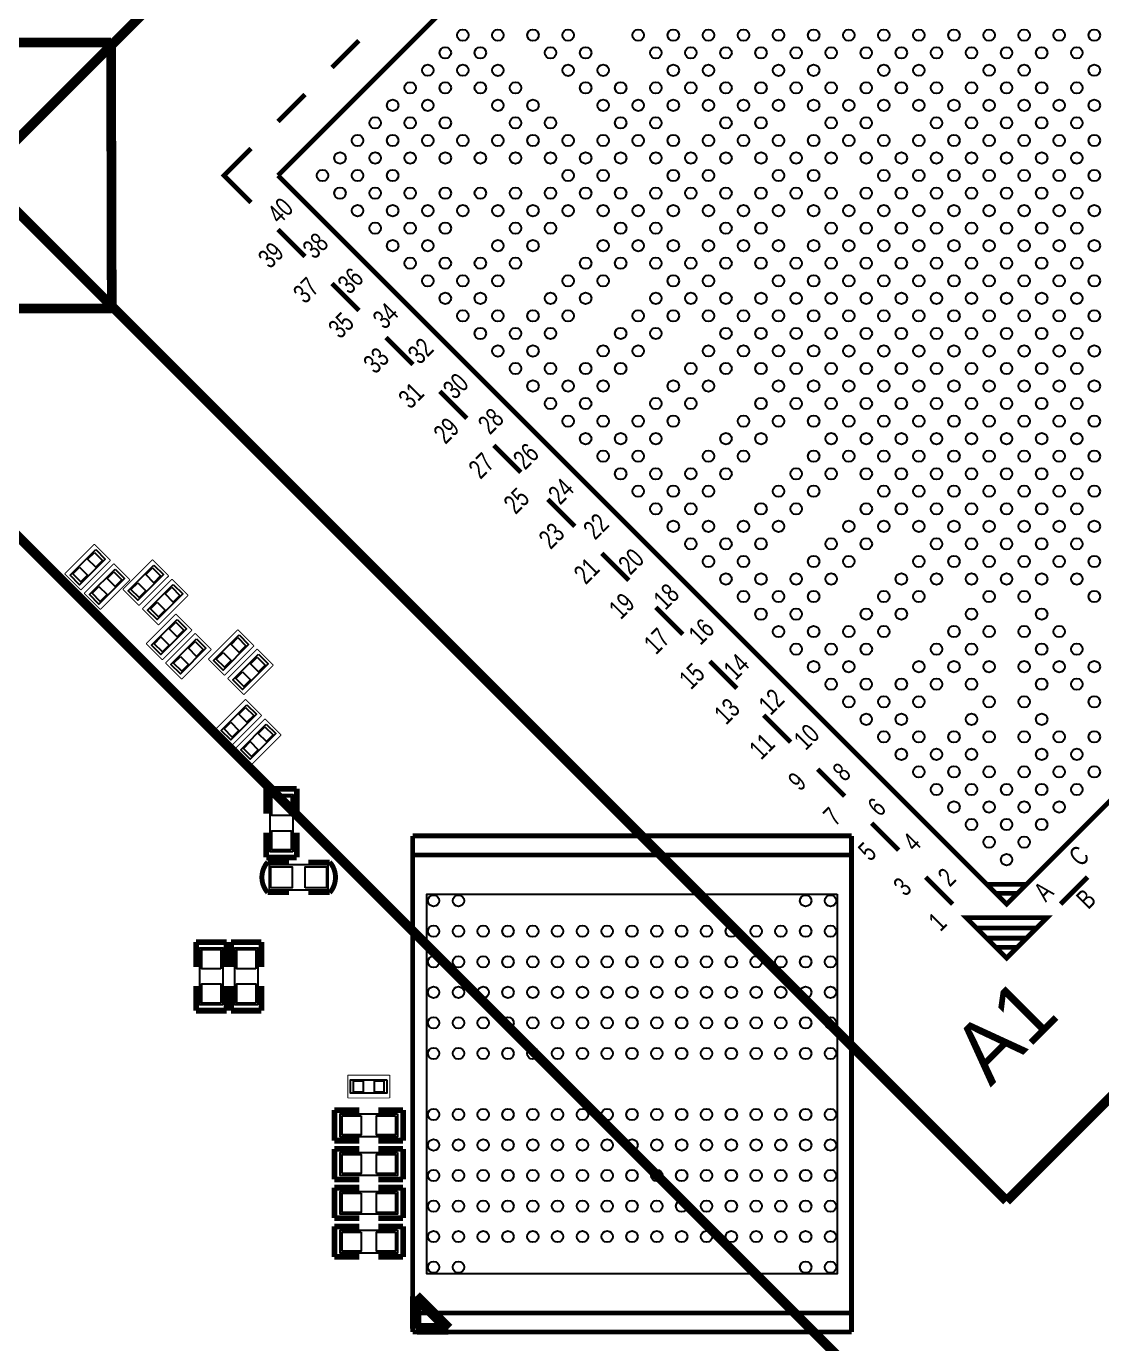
# Model space of a CAD drawing. Extents: x -22 to 154, y -114 to 23.
# Drawn here: x 32.8 to 60.98, y -86.75 to -52.23 of the extents above; entities that cross this region are included whole.
import ezdxf
from ezdxf.enums import TextEntityAlignment as Align

# ---------------------------------------------------------------- set-up
doc = ezdxf.new("R2010")
doc.units = 0
doc.header["$MEASUREMENT"] = 0
for name, color, linetype in [('PG_ASSEMBLY_TOP', 111, 'CONTINUOUS'), ('PG_SILKSCREEN_TOP', 7, 'CONTINUOUS'), ('PIN_TOP', 3, 'CONTINUOUS')]:
    doc.layers.add(name, color=color, linetype=linetype)

msp = doc.modelspace()

# ---------------------------------------------------------------- linework, layer by layer
at = {"layer": 'PG_ASSEMBLY_TOP'}
for points in [[(23.132288, -56.137556), (58.487564, -91.492832), (93.84284, -56.137556), (58.487564, -20.78228)], [(34.6202, -65.939416), (34.868104, -66.18732), (34.196274, -66.858896), (33.94837, -66.611246)], [(35.1282, -66.447416), (35.376104, -66.69532), (34.704274, -67.366896), (34.45637, -67.119246)], [(36.1442, -66.345816), (36.392104, -66.59372), (35.720274, -67.265296), (35.47237, -67.017646)], [(36.6522, -66.853816), (36.900104, -67.10172), (36.228274, -67.773296), (35.98037, -67.525646)], [(36.7538, -67.768216), (37.001704, -68.01612), (36.329874, -68.687696), (36.08197, -68.440046)], [(37.2618, -68.276216), (37.509704, -68.52412), (36.837874, -69.195696), (36.58997, -68.948046)], [(38.3794, -68.174616), (38.627304, -68.42252), (37.955474, -69.094096), (37.70757, -68.846446)], [(38.8874, -68.682616), (39.135304, -68.93052), (38.463474, -69.602096), (38.21557, -69.354446)], [(38.5826, -70.003416), (38.830504, -70.25132), (38.158674, -70.922896), (37.91077, -70.675246)], [(39.0906, -70.511416), (39.338504, -70.75932), (38.666674, -71.430896), (38.41877, -71.183246)], [(39.788084, -73.854056), (39.188644, -73.854056), (39.188644, -72.355456), (39.788084, -72.355456)], [(39.163752, -74.852276), (40.713914, -74.850498), (40.713914, -74.200258), (39.163752, -74.202036)], [(54.050184, -74.966576), (54.050184, -84.915756), (43.298364, -84.915756), (43.298364, -74.966576)], [(37.950394, -77.870812), (37.350954, -77.870812), (37.350954, -76.372212), (37.950394, -76.372212)], [(38.864032, -77.870812), (38.264592, -77.870812), (38.264592, -76.372212), (38.864032, -76.372212)], [(42.249344, -79.833216), (42.249344, -80.183736), (41.299384, -80.183736), (41.299384, -79.833216)], [(42.523664, -80.724756), (42.523664, -81.326736), (41.025064, -81.326736), (41.025064, -80.724756)], [(42.523664, -81.740756), (42.523664, -82.342736), (41.025064, -82.342736), (41.025064, -81.740756)], [(42.523664, -82.756756), (42.523664, -83.356196), (41.025064, -83.356196), (41.025064, -82.756756)], [(42.523664, -83.772756), (42.523664, -84.372196), (41.025064, -84.372196), (41.025064, -83.772756)]]:
    msp.add_lwpolyline(points, close=True, dxfattribs=at)
for points in [[(77.579474, -56.137556), (58.487564, -37.045646), (39.395654, -56.137556)], [(39.395654, -56.137556), (57.93105, -74.672952)], [(77.579474, -56.137556), (58.487564, -75.229466), (57.921906, -74.663808)]]:
    msp.add_lwpolyline(points, dxfattribs=at)
at = {"layer": 'PG_ASSEMBLY_TOP', "const_width": 0.0254}
for points in [[(33.808416, -66.575178), (34.584386, -65.799208)], [(34.584386, -65.799208), (35.008312, -66.223134)], [(35.008312, -66.223134), (34.232342, -66.999104)], [(35.332416, -66.981578), (36.108386, -66.205608)], [(36.108386, -66.205608), (36.532312, -66.629534)], [(34.232342, -66.999104), (33.808416, -66.575178)], [(34.316416, -67.083178), (35.092386, -66.307208)], [(35.092386, -66.307208), (35.516312, -66.731134)], [(36.532312, -66.629534), (35.756342, -67.405504)], [(35.516312, -66.731134), (34.740342, -67.507104)], [(35.840416, -67.489578), (36.616386, -66.713608)], [(36.616386, -66.713608), (37.040312, -67.137534)], [(34.740342, -67.507104), (34.316416, -67.083178)], [(35.756342, -67.405504), (35.332416, -66.981578)], [(37.040312, -67.137534), (36.264342, -67.913504)], [(36.264342, -67.913504), (35.840416, -67.489578)], [(35.942016, -68.403978), (36.717986, -67.628008)], [(36.717986, -67.628008), (37.141912, -68.051934)], [(37.141912, -68.051934), (36.365942, -68.827904)], [(36.450016, -68.911978), (37.225986, -68.136008)], [(37.225986, -68.136008), (37.649912, -68.559934)], [(37.567616, -68.810378), (38.343586, -68.034408)], [(38.343586, -68.034408), (38.767512, -68.458334)], [(36.365942, -68.827904), (35.942016, -68.403978)], [(37.649912, -68.559934), (36.873942, -69.335904)], [(38.767512, -68.458334), (37.991542, -69.234304)], [(38.075616, -69.318378), (38.851586, -68.542408)], [(38.851586, -68.542408), (39.275512, -68.966334)], [(36.873942, -69.335904), (36.450016, -68.911978)], [(37.991542, -69.234304), (37.567616, -68.810378)], [(39.275512, -68.966334), (38.499542, -69.742304)], [(38.499542, -69.742304), (38.075616, -69.318378)], [(37.770816, -70.639178), (38.546786, -69.863208)], [(38.546786, -69.863208), (38.970712, -70.287134)], [(38.970712, -70.287134), (38.194742, -71.063104)], [(38.278816, -71.147178), (39.054786, -70.371208)], [(39.054786, -70.371208), (39.478712, -70.795134)], [(38.194742, -71.063104), (37.770816, -70.639178)], [(39.478712, -70.795134), (38.702742, -71.571104)], [(38.702742, -71.571104), (38.278816, -71.147178)], [(41.225724, -80.308196), (41.225724, -79.708756)], [(41.225724, -79.708756), (42.323004, -79.708756)], [(42.323004, -79.708756), (42.323004, -80.308196)], [(42.323004, -80.308196), (41.225724, -80.308196)]]:
    msp.add_lwpolyline(points, dxfattribs=at)
at = {"layer": 'PG_SILKSCREEN_TOP'}
for points, const_width in [([(62.730126, -25.024842), (93.84284, -56.137556), (58.487564, -91.492832), (23.132288, -56.137556), (58.487564, -20.78228), (62.730126, -25.024842)], 0.254), ([(31.617666, -56.137556), (58.487564, -29.267658)], 0.254), ([(77.579474, -56.137556), (58.487564, -37.045646), (39.395654, -56.137556)], 0.127), ([(28.557474, -52.6542), (35.022282, -52.654708)], 0.254), ([(35.022282, -52.654708), (35.040316, -59.623452)], 0.254), ([(40.809672, -53.309012), (41.516808, -52.60213)], 0.127), ([(39.395654, -54.723284), (40.102536, -54.016148)], 0.127), ([(38.688518, -55.43042), (37.981382, -56.137556), (38.688518, -56.844692)], 0.127), ([(58.487564, -83.007454), (31.617666, -56.137556)], 0.254), ([(77.579474, -56.137556), (59.008772, -74.708258), (57.966356, -74.708258), (39.395654, -56.137556)], 0.127), ([(85.357462, -56.137556), (58.487564, -83.007454)], 0.254), ([(40.102536, -58.258964), (39.395654, -57.551828)], 0.127), ([(41.516808, -59.672982), (40.809672, -58.9661)], 0.127), ([(42.93108, -61.087254), (42.223944, -60.380118)], 0.127), ([(44.345352, -62.501526), (43.638216, -61.79439)], 0.127), ([(45.75937, -63.915798), (45.052488, -63.208662)], 0.127), ([(47.173642, -65.329816), (46.466506, -64.622934)], 0.127), ([(48.588168, -66.744342), (47.880778, -66.036952)], 0.127), ([(50.002186, -68.158614), (49.295304, -67.451478)], 0.127), ([(51.416458, -69.572632), (50.709322, -68.86575)], 0.127), ([(52.83073, -70.986904), (52.123594, -70.279768)], 0.127), ([(54.245002, -72.401176), (53.537866, -71.69404)], 0.127), ([(39.089584, -72.855836), (39.089584, -72.205596)], 0.14986), ([(39.089584, -72.205596), (39.887144, -72.205596)], 0.14986), ([(39.887144, -72.205596), (39.887144, -72.855836)], 0.14986), ([(55.65902, -73.815448), (54.952138, -73.108312)], 0.127), ([(39.089584, -73.353676), (39.089584, -74.003916)], 0.14986), ([(39.887144, -74.003916), (39.887144, -73.353676)], 0.14986), ([(42.924984, -73.440036), (54.423564, -73.440036)], 0.127), ([(42.924984, -86.439756), (42.924984, -73.440036)], 0.127), ([(54.423564, -73.440036), (54.423564, -86.439756)], 0.127), ([(39.089584, -74.003916), (39.887144, -74.003916)], 0.14986), ([(42.924984, -73.940416), (54.423564, -73.940416)], 0.127), ([(57.073292, -75.229466), (56.366156, -74.522584)], 0.127), ([(59.901836, -75.229466), (60.608972, -74.522584)], 0.127), ([(39.12616, -74.925936), (39.688262, -74.927714)], 0.12954), ([(40.751506, -74.927714), (40.189404, -74.925936)], 0.12954), ([(59.008772, -74.708258), (58.487564, -75.229466), (57.966356, -74.708258)], 0.127), ([(58.77052, -74.946764), (58.204608, -74.946764)], 0.127), ([(57.42686, -75.583034), (59.548268, -75.583034), (59.277504, -75.853798), (57.697624, -75.853798), (57.42686, -75.583034)], 0.127), ([(59.277504, -75.853798), (58.487564, -76.643738), (57.697624, -75.853798)], 0.127), ([(37.251894, -76.222352), (38.049454, -76.222098)], 0.14986), ([(37.251894, -76.872592), (37.251894, -76.222352)], 0.14986), ([(38.049454, -76.222098), (38.0492, -76.872592)], 0.14986), ([(38.165786, -76.872338), (38.165532, -76.222098)], 0.14986), ([(38.165532, -76.222098), (38.963346, -76.222352)], 0.14986), ([(38.963346, -76.222352), (38.963346, -76.872338)], 0.14986), ([(59.008772, -76.12253), (57.966356, -76.12253)], 0.127), ([(58.77052, -76.361036), (58.204608, -76.361036)], 0.127), ([(37.251894, -77.370432), (37.251894, -78.020672)], 0.14986), ([(38.049454, -78.020672), (38.049454, -77.370178)], 0.14986), ([(38.165532, -77.370178), (38.165532, -78.020672)], 0.14986), ([(38.963346, -78.020418), (38.963346, -77.370432)], 0.14986), ([(37.251894, -78.020672), (38.049454, -78.020672)], 0.14986), ([(38.165532, -78.020672), (38.963346, -78.020418)], 0.14986), ([(40.875204, -80.625696), (41.525444, -80.625696)], 0.14986), ([(40.875204, -81.425796), (40.875204, -80.625696)], 0.14986), ([(42.673524, -80.625696), (42.023284, -80.625696)], 0.14986), ([(42.673524, -81.425796), (42.673524, -80.625696)], 0.14986), ([(41.525444, -81.425796), (40.875204, -81.425796)], 0.14986), ([(42.023284, -81.425796), (42.673524, -81.425796)], 0.14986), ([(40.875204, -81.641696), (40.875204, -82.441796)], 0.14986), ([(41.525444, -81.641696), (40.875204, -81.641696)], 0.14986), ([(42.023284, -81.641696), (42.673524, -81.641696)], 0.14986), ([(42.673524, -81.641696), (42.673524, -82.441796)], 0.14986), ([(40.875204, -82.441796), (41.525444, -82.441796)], 0.14986), ([(42.673524, -82.441796), (42.023284, -82.441796)], 0.14986), ([(40.875204, -82.657696), (41.525444, -82.657696)], 0.14986), ([(40.875204, -83.455256), (40.875204, -82.657696)], 0.14986), ([(42.673524, -82.657696), (42.023284, -82.657696)], 0.14986), ([(42.673524, -83.455256), (42.673524, -82.657696)], 0.14986), ([(41.525444, -83.455256), (40.875204, -83.455256)], 0.14986), ([(42.023284, -83.455256), (42.673524, -83.455256)], 0.14986), ([(40.875204, -83.673696), (41.525444, -83.673696)], 0.14986), ([(40.875204, -84.471256), (40.875204, -83.673696)], 0.14986), ([(42.673524, -83.673696), (42.023284, -83.673696)], 0.14986), ([(42.673524, -84.471256), (42.673524, -83.673696)], 0.14986), ([(41.525444, -84.471256), (40.875204, -84.471256)], 0.14986), ([(42.023284, -84.471256), (42.673524, -84.471256)], 0.14986), ([(43.006264, -85.505036), (43.006264, -86.350856)], 0.29972), ([(43.859704, -86.355936), (43.006264, -85.505036)], 0.29972), ([(42.924984, -85.941916), (54.423564, -85.941916)], 0.127), ([(43.006264, -86.350856), (43.041824, -86.350856)], 0.29972), ([(43.041824, -86.350856), (43.041824, -86.355936)], 0.29972), ([(43.041824, -86.355936), (43.859704, -86.355936)], 0.29972), ([(54.423564, -86.439756), (42.924984, -86.439756)], 0.127)]:
    msp.add_lwpolyline(points, dxfattribs=dict(at, const_width=const_width))
for points, const_width in [([(35.040316, -59.623452), (28.575508, -59.622944, -0.932547), (28.557474, -52.6542)], 0.254), ([(39.688262, -74.126598), (39.124382, -74.126598, 0.377308), (39.12616, -74.925936)], 0.12954), ([(40.187626, -74.126598), (40.751506, -74.126598, -0.378275), (40.751506, -74.927714)], 0.12954)]:
    msp.add_lwpolyline(points, format="xyb", dxfattribs=dict(at, const_width=const_width))
at = {"layer": 'PIN_TOP'}
for points in [[(34.584459, -66.011126), (34.796394, -66.223061), (34.620381, -66.399074), (34.408446, -66.187139)], [(34.196347, -66.399238), (34.408282, -66.611173), (34.232269, -66.787186), (34.020334, -66.575251)], [(35.092459, -66.519126), (35.304394, -66.731061), (35.128381, -66.907074), (34.916446, -66.695139)], [(36.108459, -66.417526), (36.320394, -66.629461), (36.144381, -66.805474), (35.932446, -66.593539)], [(34.704347, -66.907238), (34.916282, -67.119173), (34.740269, -67.295186), (34.528334, -67.083251)], [(35.720347, -66.805638), (35.932282, -67.017573), (35.756269, -67.193586), (35.544334, -66.981651)], [(36.616459, -66.925526), (36.828394, -67.137461), (36.652381, -67.313474), (36.440446, -67.101539)], [(36.228347, -67.313638), (36.440282, -67.525573), (36.264269, -67.701586), (36.052334, -67.489651)], [(36.718059, -67.839926), (36.929994, -68.051861), (36.753981, -68.227874), (36.542046, -68.015939)], [(36.329947, -68.228038), (36.541882, -68.439973), (36.365869, -68.615986), (36.153934, -68.404051)], [(38.343659, -68.246326), (38.555594, -68.458261), (38.379581, -68.634274), (38.167646, -68.422339)], [(37.226059, -68.347926), (37.437994, -68.559861), (37.261981, -68.735874), (37.050046, -68.523939)], [(37.955547, -68.634438), (38.167482, -68.846373), (37.991469, -69.022386), (37.779534, -68.810451)], [(36.837947, -68.736038), (37.049882, -68.947973), (36.873869, -69.123986), (36.661934, -68.912051)], [(38.851659, -68.754326), (39.063594, -68.966261), (38.887581, -69.142274), (38.675646, -68.930339)], [(38.463547, -69.142438), (38.675482, -69.354373), (38.499469, -69.530386), (38.287534, -69.318451)], [(38.546859, -70.075126), (38.758794, -70.287061), (38.582781, -70.463074), (38.370846, -70.251139)], [(38.158747, -70.463238), (38.370682, -70.675173), (38.194669, -70.851186), (37.982734, -70.639251)], [(39.054859, -70.583126), (39.266794, -70.795061), (39.090781, -70.971074), (38.878846, -70.759139)], [(38.666747, -70.971238), (38.878682, -71.183173), (38.702669, -71.359186), (38.490734, -71.147251)], [(39.738554, -72.905366), (39.238174, -72.905366), (39.238174, -72.404986), (39.738554, -72.404986)], [(39.738554, -73.804526), (39.238174, -73.804526), (39.238174, -73.304146), (39.738554, -73.304146)], [(39.212774, -74.802746), (39.212774, -74.251566), (39.763954, -74.251566), (39.763954, -74.802746)], [(40.111934, -74.802746), (40.111934, -74.251566), (40.663114, -74.251566), (40.663114, -74.802746)], [(37.90061, -76.922122), (37.40023, -76.922122), (37.40023, -76.421742), (37.90061, -76.421742)], [(38.814756, -76.922122), (38.314376, -76.922122), (38.314376, -76.421742), (38.814756, -76.421742)], [(37.90061, -77.821282), (37.40023, -77.821282), (37.40023, -77.320902), (37.90061, -77.320902)], [(38.814756, -77.821282), (38.314376, -77.821282), (38.314376, -77.320902), (38.814756, -77.320902)], [(41.624504, -79.858616), (41.624504, -80.158336), (41.375584, -80.158336), (41.375584, -79.858616)], [(42.173144, -79.858616), (42.173144, -80.158336), (41.924224, -80.158336), (41.924224, -79.858616)], [(41.574974, -80.774286), (41.574974, -81.274666), (41.074594, -81.274666), (41.074594, -80.774286)], [(42.474134, -80.774286), (42.474134, -81.274666), (41.973754, -81.274666), (41.973754, -80.774286)], [(41.074594, -82.290666), (41.074594, -81.790286), (41.574974, -81.790286), (41.574974, -82.290666)], [(41.973754, -82.290666), (41.973754, -81.790286), (42.474134, -81.790286), (42.474134, -82.290666)], [(41.574974, -82.806286), (41.574974, -83.306666), (41.074594, -83.306666), (41.074594, -82.806286)], [(42.474134, -82.806286), (42.474134, -83.306666), (41.973754, -83.306666), (41.973754, -82.806286)], [(41.574974, -83.822286), (41.574974, -84.322666), (41.074594, -84.322666), (41.074594, -83.822286)], [(42.474134, -83.822286), (42.474134, -84.322666), (41.973754, -84.322666), (41.973754, -83.822286)]]:
    msp.add_lwpolyline(points, close=True, dxfattribs=at)
for centre in [(44.239434, -52.460398), (45.158406, -52.460398), (46.077886, -52.460652), (46.997112, -52.460652), (48.835564, -52.460652), (49.75479, -52.460652), (50.674016, -52.460652), (51.593242, -52.460652), (52.512468, -52.460652), (53.431694, -52.460652), (54.35092, -52.460652), (55.2704, -52.460398), (56.189626, -52.460398), (57.108852, -52.460398), (58.028078, -52.460398), (58.94705, -52.460398), (59.866276, -52.460398), (60.785502, -52.460398), (43.779694, -52.920138), (44.69892, -52.920138), (46.537626, -52.920392), (47.456852, -52.920392), (49.295304, -52.920392), (50.21453, -52.920392), (51.133756, -52.920392), (52.052728, -52.920392), (52.971954, -52.920392), (53.89118, -52.920392), (54.810406, -52.920392), (55.729886, -52.920138), (56.649112, -52.920138), (57.568338, -52.920138), (58.487564, -52.920138), (59.40679, -52.920138), (60.326016, -52.920138), (43.320208, -53.379624), (44.239434, -53.379624), (45.15866, -53.379878), (46.997112, -53.379878), (47.916338, -53.379878), (49.75479, -53.379878), (50.674016, -53.379878), (52.512468, -53.379878), (53.431694, -53.379878), (55.270146, -53.379878), (56.189626, -53.379624), (58.028078, -53.379624), (58.94705, -53.379624), (60.785502, -53.379624), (42.860468, -53.839364), (43.779694, -53.839364), (44.699174, -53.839618), (45.6184, -53.839618), (47.456852, -53.839618), (48.376078, -53.839618), (49.295304, -53.839618), (50.21453, -53.839618), (51.133756, -53.839618), (52.052728, -53.839618), (52.971954, -53.839618), (53.89118, -53.839618), (54.810406, -53.839618), (55.729632, -53.839618), (56.649112, -53.839364), (57.568338, -53.839364), (58.487564, -53.839364), (59.40679, -53.839364), (60.326016, -53.839364), (42.400982, -54.29885), (43.320208, -54.29885), (45.15866, -54.299104), (46.077886, -54.299104), (47.916338, -54.299104), (48.835564, -54.299104), (49.75479, -54.299104), (50.674016, -54.299104), (51.593242, -54.299104), (52.512468, -54.299104), (53.431694, -54.299104), (54.35092, -54.299104), (55.270146, -54.299104), (56.189372, -54.299104), (57.108852, -54.29885), (58.028078, -54.29885), (58.94705, -54.29885), (59.866276, -54.29885), (60.785756, -54.299104), (41.941242, -54.75859), (42.860468, -54.75859), (43.779948, -54.758844), (45.6184, -54.758844), (46.537626, -54.758844), (48.376078, -54.758844), (49.295304, -54.758844), (51.133756, -54.758844), (52.052728, -54.758844), (53.89118, -54.758844), (54.810406, -54.758844), (56.648858, -54.758844), (57.568338, -54.75859), (58.487564, -54.75859), (59.40679, -54.75859), (60.32627, -54.758844), (41.481756, -55.218076), (42.400982, -55.218076), (43.320208, -55.21833), (44.239434, -55.21833), (45.15866, -55.21833), (46.077886, -55.21833), (46.997112, -55.21833), (47.916338, -55.21833), (48.835564, -55.21833), (49.75479, -55.21833), (50.674016, -55.21833), (51.593242, -55.21833), (52.512468, -55.21833), (53.431694, -55.21833), (54.35092, -55.21833), (55.270146, -55.21833), (56.189372, -55.21833), (57.108598, -55.21833), (58.028078, -55.218076), (58.94705, -55.218076), (59.86653, -55.21833), (60.785756, -55.21833), (41.021762, -55.67807), (41.941242, -55.677816), (42.860722, -55.67807), (43.779948, -55.67807), (44.699174, -55.67807), (45.6184, -55.67807), (46.537626, -55.67807), (47.456852, -55.67807), (48.376078, -55.67807), (49.295304, -55.67807), (50.21453, -55.67807), (51.133756, -55.67807), (52.052728, -55.67807), (52.971954, -55.67807), (53.89118, -55.67807), (54.810406, -55.67807), (55.729632, -55.67807), (56.648858, -55.67807), (57.568084, -55.67807), (58.487564, -55.677816), (59.407044, -55.67807), (60.32627, -55.67807), (40.562276, -56.137556), (41.481502, -56.137556), (42.400982, -56.137556), (46.997112, -56.137556), (47.916338, -56.137556), (49.75479, -56.137556), (50.674016, -56.137556), (52.512468, -56.137556), (53.431694, -56.137556), (55.270146, -56.137556), (56.189372, -56.137556), (57.108598, -56.137556), (58.027824, -56.137556), (58.947304, -56.137556), (59.86653, -56.137556), (60.785756, -56.137556), (41.021762, -56.597042), (41.941242, -56.597296), (42.860722, -56.597042), (43.779948, -56.597042), (44.699174, -56.597042), (45.6184, -56.597042), (46.537626, -56.597042), (47.456852, -56.597042), (48.376078, -56.597042), (49.295304, -56.597042), (50.21453, -56.597042), (51.133756, -56.597042), (52.052728, -56.597042), (52.971954, -56.597042), (53.89118, -56.597042), (54.810406, -56.597042), (55.729632, -56.597042), (56.648858, -56.597042), (57.568084, -56.597042), (58.487564, -56.597296), (59.407044, -56.597042), (60.32627, -56.597042), (41.481756, -57.057036), (42.400982, -57.057036), (43.320208, -57.056782), (44.239434, -57.056782), (45.15866, -57.056782), (46.077886, -57.056782), (46.997112, -57.056782), (47.916338, -57.056782), (48.835564, -57.056782), (49.75479, -57.056782), (50.674016, -57.056782), (51.593242, -57.056782), (52.512468, -57.056782), (53.431694, -57.056782), (54.35092, -57.056782), (55.270146, -57.056782), (56.189372, -57.056782), (57.108598, -57.056782), (58.028078, -57.057036), (58.94705, -57.057036), (59.86653, -57.056782), (60.785756, -57.056782), (41.941242, -57.516522), (42.860468, -57.516522), (43.779948, -57.516268), (45.6184, -57.516268), (46.537626, -57.516268), (48.376078, -57.516268), (49.295304, -57.516268), (51.133756, -57.516268), (52.052728, -57.516268), (53.89118, -57.516268), (54.810406, -57.516268), (55.729632, -57.516268), (56.648858, -57.516268), (57.568338, -57.516522), (58.487564, -57.516522), (59.40679, -57.516522), (60.32627, -57.516268), (42.400982, -57.976262), (43.320208, -57.976262), (45.15866, -57.976008), (46.077886, -57.976008), (47.916338, -57.976008), (48.835564, -57.976008), (49.75479, -57.976008), (50.674016, -57.976008), (51.593242, -57.976008), (52.512468, -57.976008), (53.431694, -57.976008), (54.35092, -57.976008), (55.270146, -57.976008), (56.189372, -57.976008), (57.108852, -57.976262), (58.028078, -57.976262), (58.94705, -57.976262), (59.866276, -57.976262), (60.785756, -57.976008), (42.860468, -58.435748), (43.779694, -58.435748), (44.699174, -58.435494), (45.6184, -58.435494), (47.456852, -58.435494), (48.376078, -58.435494), (49.295304, -58.435494), (50.21453, -58.435494), (51.133756, -58.435494), (52.052728, -58.435494), (52.971954, -58.435494), (53.89118, -58.435494), (54.810406, -58.435494), (55.729632, -58.435494), (56.649112, -58.435748), (57.568338, -58.435748), (58.487564, -58.435748), (59.40679, -58.435748), (60.326016, -58.435748), (43.320208, -58.895488), (44.239434, -58.895488), (45.15866, -58.895234), (46.997112, -58.895234), (47.916338, -58.895234), (49.75479, -58.895234), (50.674016, -58.895234), (52.512468, -58.895234), (53.431694, -58.895234), (54.35092, -58.895234), (55.270146, -58.895234), (56.189626, -58.895488), (57.108852, -58.895488), (58.028078, -58.895488), (58.94705, -58.895488), (59.866276, -58.895488), (60.785502, -58.895488), (43.779694, -59.354974), (44.69892, -59.354974), (46.537626, -59.35472), (47.456852, -59.35472), (49.295304, -59.35472), (50.21453, -59.35472), (51.133756, -59.35472), (52.052728, -59.35472), (52.971954, -59.35472), (53.89118, -59.35472), (54.810406, -59.35472), (55.729886, -59.354974), (56.649112, -59.354974), (57.568338, -59.354974), (58.487564, -59.354974), (59.40679, -59.354974), (60.326016, -59.354974), (44.239434, -59.814714), (45.158406, -59.814714), (46.077886, -59.81446), (46.997112, -59.81446), (48.835564, -59.81446), (49.75479, -59.81446), (50.674016, -59.81446), (51.593242, -59.81446), (52.512468, -59.81446), (53.431694, -59.81446), (54.35092, -59.81446), (55.2704, -59.814714), (56.189626, -59.814714), (57.108852, -59.814714), (58.028078, -59.814714), (58.94705, -59.814714), (59.866276, -59.814714), (60.785502, -59.814714), (44.69892, -60.2742), (45.618146, -60.2742), (46.537626, -60.273946), (48.376078, -60.273946), (49.295304, -60.273946), (51.133756, -60.273946), (52.052728, -60.273946), (52.971954, -60.273946), (53.89118, -60.273946), (54.81066, -60.2742), (55.729886, -60.2742), (56.649112, -60.2742), (57.568338, -60.2742), (58.487564, -60.2742), (59.40679, -60.2742), (60.326016, -60.2742), (45.158406, -60.73394), (46.077632, -60.73394), (47.916338, -60.733686), (48.835564, -60.733686), (50.674016, -60.733686), (51.593242, -60.733686), (52.512468, -60.733686), (53.431694, -60.733686), (54.351174, -60.73394), (55.2704, -60.73394), (56.189626, -60.73394), (57.108852, -60.73394), (58.028078, -60.73394), (58.94705, -60.73394), (59.866276, -60.73394), (60.785502, -60.73394), (45.618146, -61.193426), (46.537372, -61.193426), (47.456852, -61.193172), (48.376078, -61.193172), (50.21453, -61.193172), (51.133756, -61.193172), (52.052728, -61.193172), (52.971954, -61.193172), (53.891434, -61.193426), (54.81066, -61.193426), (55.729886, -61.193426), (56.649112, -61.193426), (57.568338, -61.193426), (58.487564, -61.193426), (59.40679, -61.193426), (60.326016, -61.193426), (46.077632, -61.653166), (46.996858, -61.653166), (47.916338, -61.652912), (49.75479, -61.652912), (50.674016, -61.652912), (52.512468, -61.652912), (53.431948, -61.653166), (54.351174, -61.653166), (55.2704, -61.653166), (56.189626, -61.653166), (57.108852, -61.653166), (58.028078, -61.653166), (58.94705, -61.653166), (59.866276, -61.653166), (60.785502, -61.653166), (46.537372, -62.112652), (47.456598, -62.112652), (49.295304, -62.112398), (50.21453, -62.112398), (52.052728, -62.112398), (52.972208, -62.112652), (53.891434, -62.112652), (54.81066, -62.112652), (55.729886, -62.112652), (56.649112, -62.112652), (57.568338, -62.112652), (58.487564, -62.112652), (59.40679, -62.112652), (60.326016, -62.112652), (46.996858, -62.572392), (47.916084, -62.572392), (48.835564, -62.572138), (49.75479, -62.572138), (51.593242, -62.572138), (52.512722, -62.572392), (53.431948, -62.572392), (54.351174, -62.572392), (55.2704, -62.572392), (56.189626, -62.572392), (57.108852, -62.572392), (58.028078, -62.572392), (58.94705, -62.572392), (59.866276, -62.572392), (60.785502, -62.572392), (47.456598, -63.031878), (48.375824, -63.031878), (49.295304, -63.031624), (51.133756, -63.031624), (52.052982, -63.031878), (53.891434, -63.031878), (54.81066, -63.031878), (55.729886, -63.031878), (56.649112, -63.031878), (57.568338, -63.031878), (58.487564, -63.031878), (59.40679, -63.031878), (60.326016, -63.031878), (47.916084, -63.491364), (48.83531, -63.491364), (50.674016, -63.491364), (51.593496, -63.491364), (53.431948, -63.491364), (54.351174, -63.491364), (55.2704, -63.491364), (56.189626, -63.491364), (57.108852, -63.491364), (58.028078, -63.491364), (58.94705, -63.491364), (59.866276, -63.491364), (60.785502, -63.491364), (48.375824, -63.951104), (49.29505, -63.951104), (50.21453, -63.95085), (51.133756, -63.951104), (52.972208, -63.951104), (53.891434, -63.951104), (54.81066, -63.951104), (55.729886, -63.951104), (56.649112, -63.951104), (57.568338, -63.951104), (58.487564, -63.951104), (59.40679, -63.951104), (60.326016, -63.951104), (48.83531, -64.41059), (49.754536, -64.41059), (50.67427, -64.41059), (52.512722, -64.41059), (53.431948, -64.41059), (55.2704, -64.41059), (56.189626, -64.41059), (57.108852, -64.41059), (58.028078, -64.41059), (58.94705, -64.41059), (59.866276, -64.41059), (60.785502, -64.41059), (49.29505, -64.87033), (50.21453, -64.870584), (52.052982, -64.87033), (52.972208, -64.87033), (54.81066, -64.87033), (55.729886, -64.87033), (56.649112, -64.87033), (57.568338, -64.87033), (58.487564, -64.87033), (59.40679, -64.87033), (60.326016, -64.87033), (49.75479, -65.33007), (50.674016, -65.33007), (51.593496, -65.329816), (52.512722, -65.329816), (54.351174, -65.329816), (55.2704, -65.329816), (56.189626, -65.329816), (57.108852, -65.329816), (58.028078, -65.329816), (58.94705, -65.329816), (59.866276, -65.329816), (60.785502, -65.329816), (50.21453, -65.78981), (51.133756, -65.78981), (52.052982, -65.789556), (53.891434, -65.789556), (54.81066, -65.789556), (56.649112, -65.789556), (57.568338, -65.789556), (58.487564, -65.789556), (59.40679, -65.789556), (60.326016, -65.789556), (50.674016, -66.249296), (51.593242, -66.249296), (53.431948, -66.249042), (54.351174, -66.249042), (56.189626, -66.249042), (57.108852, -66.249042), (58.028078, -66.249042), (58.94705, -66.249042), (59.866276, -66.249042), (60.785502, -66.249042), (51.133756, -66.709036), (52.052728, -66.709036), (52.972208, -66.708782), (53.891434, -66.708782), (55.729886, -66.708782), (56.649112, -66.708782), (57.568338, -66.708782), (58.487564, -66.708782), (59.40679, -66.708782), (60.326016, -66.708782), (51.593242, -67.168522), (52.512468, -67.168522), (53.431948, -67.168268), (55.2704, -67.168268), (56.189626, -67.168268), (58.028078, -67.168268), (58.94705, -67.168268), (60.785502, -67.168268), (52.052728, -67.628262), (52.971954, -67.628262), (54.81066, -67.628008), (55.729886, -67.628008), (57.568338, -67.628008), (59.40679, -67.628008), (52.512468, -68.087748), (53.431694, -68.087748), (54.351174, -68.087494), (55.2704, -68.087494), (57.108852, -68.087494), (58.028078, -68.087494), (58.94705, -68.087494), (59.866276, -68.087494), (52.971954, -68.547488), (53.89118, -68.547488), (54.81066, -68.547234), (56.649112, -68.547234), (57.568338, -68.547234), (59.40679, -68.547234), (60.326016, -68.547234), (53.431694, -69.006974), (54.35092, -69.006974), (56.189626, -69.00672), (57.108852, -69.00672), (58.028078, -69.00672), (58.94705, -69.00672), (59.866276, -69.00672), (60.785502, -69.00672), (53.89118, -69.466714), (54.810406, -69.466714), (55.729886, -69.46646), (56.649112, -69.46646), (57.568338, -69.46646), (59.40679, -69.46646), (60.326016, -69.46646), (54.35092, -69.9262), (55.270146, -69.9262), (56.189626, -69.925946), (58.028078, -69.925946), (58.94705, -69.925946), (60.785502, -69.925946), (54.810406, -70.385686), (55.729632, -70.385686), (57.568338, -70.385686), (59.40679, -70.385686), (55.270146, -70.845426), (56.189372, -70.845426), (57.108852, -70.845172), (58.028078, -70.845172), (58.94705, -70.845172), (59.866276, -70.845172), (60.785756, -70.845426), (55.729632, -71.304912), (56.648858, -71.304912), (57.568338, -71.304912), (59.40679, -71.304912), (60.32627, -71.304912), (56.189372, -71.764652), (57.108598, -71.764652), (58.028078, -71.764398), (58.94705, -71.764398), (59.86653, -71.764652), (60.785756, -71.764652), (56.648858, -72.224138), (57.568084, -72.224138), (58.487564, -72.224138), (59.407044, -72.224138), (60.32627, -72.224138), (57.108598, -72.683878), (58.027824, -72.683878), (58.947304, -72.683878), (59.86653, -72.683878), (57.568084, -73.143364), (58.487564, -73.143618), (59.407044, -73.143364), (58.028078, -73.603358), (58.94705, -73.603358), (58.487564, -74.062844), (43.473624, -75.139296), (44.123864, -75.139296), (53.222144, -75.139296), (53.872384, -75.139296), (43.473624, -75.939396), (44.123864, -75.939396), (44.774104, -75.939396), (45.421804, -75.939396), (46.072044, -75.939396), (46.722284, -75.939396), (47.372524, -75.939396), (48.022764, -75.939396), (48.673004, -75.939396), (49.323244, -75.939396), (49.973484, -75.939396), (50.623724, -75.939396), (51.273964, -75.939396), (51.924204, -75.939396), (52.571904, -75.939396), (53.222144, -75.939396), (53.872384, -75.939396), (43.473624, -76.739496), (44.123864, -76.739496), (44.774104, -76.739496), (45.421804, -76.739496), (46.072044, -76.739496), (46.722284, -76.739496), (47.372524, -76.739496), (48.022764, -76.739496), (48.673004, -76.739496), (49.323244, -76.739496), (49.973484, -76.739496), (50.623724, -76.739496), (51.273964, -76.739496), (51.924204, -76.739496), (52.571904, -76.739496), (53.222144, -76.739496), (53.872384, -76.739496), (43.473624, -77.539596), (44.123864, -77.539596), (44.774104, -77.539596), (45.421804, -77.539596), (46.072044, -77.539596), (46.722284, -77.539596), (47.372524, -77.539596), (48.022764, -77.539596), (48.673004, -77.539596), (49.323244, -77.539596), (49.973484, -77.539596), (50.623724, -77.539596), (51.273964, -77.539596), (51.924204, -77.539596), (52.571904, -77.539596), (53.222144, -77.539596), (53.872384, -77.539596), (43.473624, -78.339696), (44.123864, -78.339696), (44.774104, -78.339696), (45.421804, -78.339696), (46.072044, -78.339696), (46.722284, -78.339696), (47.372524, -78.339696), (48.022764, -78.339696), (48.673004, -78.339696), (49.323244, -78.339696), (49.973484, -78.339696), (50.623724, -78.339696), (51.273964, -78.339696), (51.924204, -78.339696), (52.571904, -78.339696), (53.222144, -78.339696), (53.872384, -78.339696), (43.473624, -79.139796), (44.123864, -79.139796), (44.774104, -79.139796), (45.421804, -79.139796), (46.072044, -79.139796), (46.722284, -79.139796), (47.372524, -79.139796), (48.022764, -79.139796), (48.673004, -79.139796), (49.323244, -79.139796), (49.973484, -79.139796), (50.623724, -79.139796), (51.273964, -79.139796), (51.924204, -79.139796), (52.571904, -79.139796), (53.222144, -79.139796), (53.872384, -79.139796), (43.473624, -80.739996), (44.123864, -80.739996), (44.774104, -80.739996), (45.421804, -80.739996), (46.072044, -80.739996), (46.722284, -80.739996), (47.372524, -80.739996), (48.022764, -80.739996), (48.673004, -80.739996), (49.323244, -80.739996), (49.973484, -80.739996), (50.623724, -80.739996), (51.273964, -80.739996), (51.924204, -80.739996), (52.571904, -80.739996), (53.222144, -80.739996), (53.872384, -80.739996), (43.473624, -81.540096), (44.123864, -81.540096), (44.774104, -81.540096), (45.421804, -81.540096), (46.072044, -81.540096), (46.722284, -81.540096), (47.372524, -81.540096), (48.022764, -81.540096), (48.673004, -81.540096), (49.323244, -81.540096), (49.973484, -81.540096), (50.623724, -81.540096), (51.273964, -81.540096), (51.924204, -81.540096), (52.571904, -81.540096), (53.222144, -81.540096), (53.872384, -81.540096), (43.473624, -82.340196), (44.123864, -82.340196), (44.774104, -82.340196), (45.421804, -82.340196), (46.072044, -82.340196), (46.722284, -82.340196), (47.372524, -82.340196), (48.022764, -82.340196), (48.673004, -82.340196), (49.323244, -82.340196), (49.973484, -82.340196), (50.623724, -82.340196), (51.273964, -82.340196), (51.924204, -82.340196), (52.571904, -82.340196), (53.222144, -82.340196), (53.872384, -82.340196), (43.473624, -83.140296), (44.123864, -83.140296), (44.774104, -83.140296), (45.421804, -83.140296), (46.072044, -83.140296), (46.722284, -83.140296), (47.372524, -83.140296), (48.022764, -83.140296), (48.673004, -83.140296), (49.323244, -83.140296), (49.973484, -83.140296), (50.623724, -83.140296), (51.273964, -83.140296), (51.924204, -83.140296), (52.571904, -83.140296), (53.222144, -83.140296), (53.872384, -83.140296), (43.473624, -83.940396), (44.123864, -83.940396), (44.774104, -83.940396), (45.421804, -83.940396), (46.072044, -83.940396), (46.722284, -83.940396), (47.372524, -83.940396), (48.022764, -83.940396), (48.673004, -83.940396), (49.323244, -83.940396), (49.973484, -83.940396), (50.623724, -83.940396), (51.273964, -83.940396), (51.924204, -83.940396), (52.571904, -83.940396), (53.222144, -83.940396), (53.872384, -83.940396), (43.473624, -84.740496), (44.123864, -84.740496), (53.222144, -84.740496), (53.872384, -84.740496)]:
    msp.add_circle(centre, 0.14986, dxfattribs=at)

# ---------------------------------------------------------------- texts
at = {"layer": 'PG_SILKSCREEN_TOP', "width": 0.75}
for s, p in [('40', (39.634668, -57.234836)), ('39', (39.387272, -58.401712)), ('38', (40.553894, -58.154062)), ('36', (41.47312, -59.073288)), ('37', (40.306498, -59.320938)), ('35', (41.225724, -60.240164)), ('34', (42.392346, -59.992514)), ('33', (42.14495, -61.15939)), ('32', (43.311572, -60.91174)), ('30', (44.230798, -61.830966)), ('31', (43.064176, -62.078616)), ('28', (45.150278, -62.750446)), ('29', (43.983402, -62.997842)), ('26', (46.069504, -63.669672)), ('27', (44.902882, -63.917068)), ('24', (46.98873, -64.588898)), ('25', (45.822108, -64.836294)), ('22', (47.907956, -65.508124)), ('23', (46.741334, -65.75552)), ('20', (48.827182, -66.42735)), ('21', (47.660306, -66.674746)), ('18', (49.746408, -67.346576)), ('19', (48.579532, -67.593972)), ('17', (49.498758, -68.513198)), ('16', (50.665634, -68.265802)), ('14', (51.58486, -69.185028)), ('15', (50.417984, -69.432424)), ('12', (52.504086, -70.104254)), ('13', (51.33721, -70.35165)), ('10', (53.423312, -71.02348)), ('11', (52.256436, -71.270876)), ('9', (53.175916, -72.190356)), ('8', (54.342538, -71.942706)), ('6', (55.261764, -72.861932)), ('7', (54.095142, -73.109582)), ('4', (56.18099, -73.781158)), ('5', (55.014368, -74.028808)), ('3', (55.933594, -74.948034)), ('2', (57.100216, -74.700384)), ('1', (56.85282, -75.86726))]:
    msp.add_text(s, height=0.508, rotation=45, dxfattribs=at).set_placement(p, align=Align.CENTER)
for s, p in [('C', (60.430664, -74.273664)), ('A', (59.511438, -75.192636)), ('B', (60.626498, -75.38847))]:
    msp.add_text(s, height=0.508, rotation=45, dxfattribs=at).set_placement(p)
at = {"layer": 'PG_SILKSCREEN_TOP'}
msp.add_text('A1', height=1.6002, rotation=45, dxfattribs=at).set_placement((58.06313, -80.037686))

doc.saveas('drawing.dxf')
